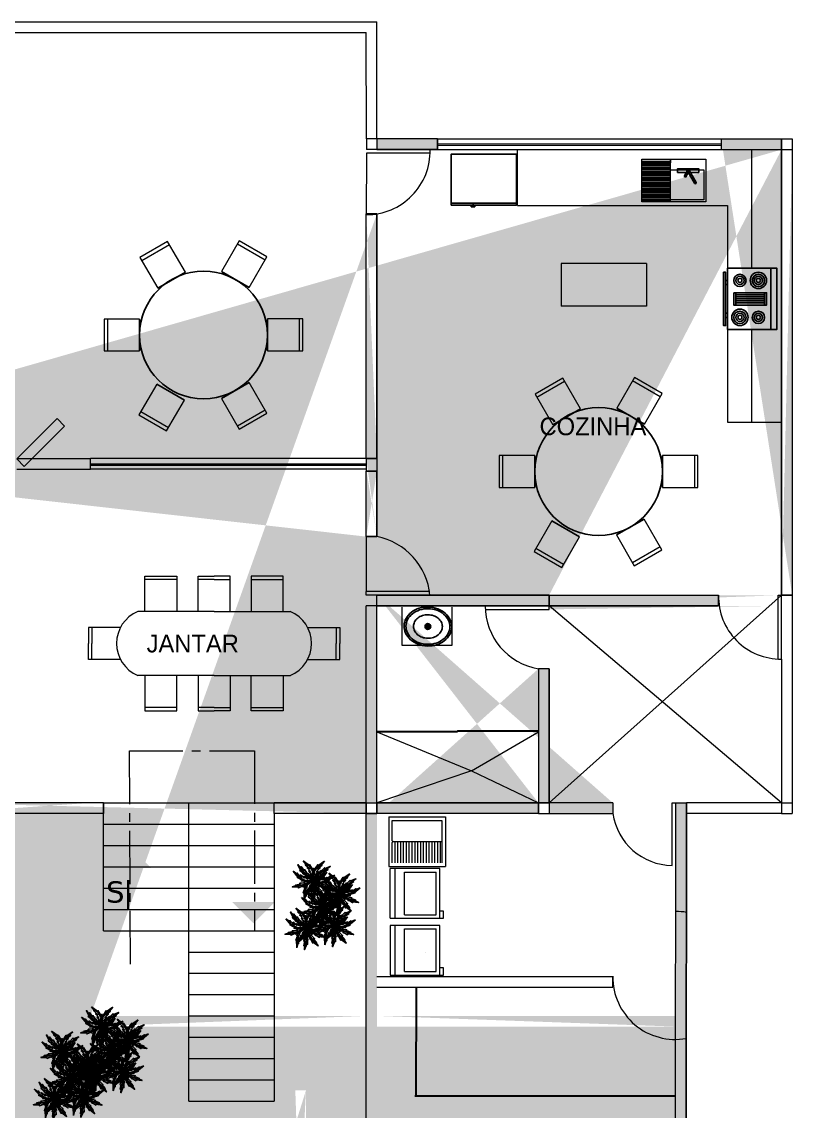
# Model space of a CAD drawing. Header units: millimetres. Extents: x 835 to 2001, y 912 to 1998.
# Drawn here: x 910 to 920.86, y 968.7 to 984.04 of the extents above; entities that cross this region are included whole.
import ezdxf

# ---------------------------------------------------------------- set-up
doc = ezdxf.new("R2010")
doc.units = ezdxf.units.MM
for name, pattern in [('ACAD_ISO04W100', [30, 24, -3, 0, -3]), ('CENTER2', [1.125, 0.75, -0.125, 0.125, -0.125]), ('DASHED2', [9.525, 6.35, -3.175])]:
    doc.linetypes.add(name, pattern=pattern)
doc.layers.get('0').update_dxf_attribs({"lineweight": 50})
for name, color, linetype in [('Arbol-Conservar', 84, 'Continuous'), ('cotas', 7, 'ACAD_ISO04W100'), ('EJES', 4, 'CENTER2'), ('muebles', 203, 'Continuous'), ('muros sin carga', 181, 'Continuous'), ('sin carga', 7, 'Continuous'), ('TEXT', 1, 'Continuous')]:
    doc.layers.add(name, color=color, linetype=linetype)
for name, color, linetype, lineweight in [('escaleras', 230, 'Continuous', 5), ('muros', 7, 'Continuous', 50), ('puertas', 51, 'Continuous', 0), ('ventanas', 110, 'Continuous', 0)]:
    doc.layers.add(name, color=color, linetype=linetype, lineweight=lineweight)

# ---------------------------------------------------------------- blocks, each defined once
blk = doc.blocks.new('Palma yuca-0')
for points in [[(0, 0), (-0.73, 0.72), (-1.26, 1.48), (-1.54, 1.96), (-1.23, 1.57), (-1.22, 1.7), (-0.92, 1.21), (-0.85, 1.32), (-0.62, 0.82), (-0.57, 0.89), (0, 0), (-0.85, 0.63), (-0.75, 0.62), (-1.11, 0.88), (-1.01, 0.87), (-1.41, 1.29), (-1.3, 1.29), (-1.54, 1.96)], [(0, 0), (0.28, 0.89), (0.2, 0.79), (0.21, 1.34), (0.12, 1.24), (-0.12, 1.83), (-0.14, 1.73), (-0.76, 2.38)], [(0, 0), (0.13, 0.9), (-0.08, 1.47), (-0.76, 2.38)], [(-0.76, 2.38), (-0.45, 1.79), (-0.6, 1.9), (-0.19, 1.36), (-0.45, 1.52), (-0.15, 1.05), (-0.32, 1.13), (-0.1, 0.64), (-0.23, 0.73), (0, 0)], [(0, 0), (-0.51, 0.43), (-0.42, 0.4), (-0.64, 0.73), (-0.54, 0.7), (-0.62, 1.15), (-0.57, 1.1), (-0.45, 1.74)], [(0, 0), (-0.42, 0.5), (-0.51, 0.92), (-0.45, 1.74)], [(-0.45, 1.74), (-0.41, 1.26), (-0.36, 1.38), (-0.4, 0.9), (-0.31, 1.09), (-0.31, 0.69), (-0.24, 0.81), (-0.19, 0.43), (-0.14, 0.53), (0, 0)], [(0, 0), (0.41, 0.94), (0.91, 1.72), (1.26, 2.15), (1, 1.72), (1.13, 1.76), (0.79, 1.3), (0.91, 1.28), (0.54, 0.88), (0.62, 0.86), (0, 0), (0.27, 1.02), (0.3, 0.92), (0.41, 1.36), (0.44, 1.26), (0.68, 1.78), (0.72, 1.69), (1.26, 2.15)], [(0, 0), (-0.95, 0.37), (-1.87, 0.56), (-2.42, 0.62), (-1.93, 0.49), (-2.04, 0.43), (-1.48, 0.35), (-1.55, 0.25), (-1, 0.23), (-1.04, 0.16), (0, 0), (-0.92, 0.53), (-0.87, 0.43), (-1.26, 0.66), (-1.2, 0.57), (-1.75, 0.77), (-1.71, 0.67), (-2.42, 0.62)], [(0, 0), (-1.01, -0.16), (-1.9, -0.45), (-2.4, -0.68), (-1.91, -0.54), (-1.99, -0.65), (-1.45, -0.44), (-1.46, -0.56), (-0.99, -0.3), (-0.99, -0.38), (0, 0), (-1.06, 0), (-0.97, -0.06), (-1.42, -0.06), (-1.33, -0.11), (-1.9, -0.21), (-1.81, -0.27), (-2.4, -0.68)], [(0, 0), (-0.88, -0.32), (-0.74, -0.33), (-1.19, -0.65), (-1.05, -0.66), (-1.37, -1.21), (-1.28, -1.17), (-1.42, -2.06)], [(0, 0), (-0.79, -0.45), (-1.11, -0.97), (-1.42, -2.06)], [(-1.42, -2.06), (-1.14, -1.45), (-1.14, -1.64), (-0.96, -0.98), (-0.93, -1.28), (-0.74, -0.76), (-0.7, -0.94), (-0.45, -0.47), (-0.44, -0.63), (0, 0)], [(0, 0), (-0.53, -0.41), (-0.43, -0.38), (-0.67, -0.71), (-0.57, -0.68), (-0.67, -1.13), (-0.61, -1.08), (-0.52, -1.72)], [(0, 0), (-0.44, -0.48), (-0.55, -0.9), (-0.52, -1.72)], [(-0.52, -1.72), (-0.46, -1.24), (-0.41, -1.37), (-0.44, -0.88), (-0.35, -1.08), (-0.34, -0.68), (-0.27, -0.8), (-0.2, -0.42), (-0.16, -0.52), (0, 0)], [(0, 0), (-0.04, -1.02), (-0.23, -1.94), (-0.39, -2.46), (-0.32, -1.96), (-0.42, -2.05), (-0.26, -1.5), (-0.39, -1.52), (-0.18, -1.01), (-0.26, -1.02), (0, 0), (0.12, -1.05), (0.06, -0.97), (0.11, -1.41), (0.04, -1.33), (0.01, -1.91), (-0.06, -1.83), (-0.39, -2.46)], [(0, 0), (0.55, 0.75), (0.52, 0.62), (0.96, 0.95), (0.93, 0.82), (1.55, 0.97), (1.49, 0.89), (2.38, 0.77)], [(0, 0), (0.66, 0.63), (1.24, 0.79), (2.38, 0.77)], [(2.38, 0.77), (1.71, 0.68), (1.9, 0.62), (1.21, 0.64), (1.49, 0.52), (0.94, 0.49), (1.11, 0.4), (0.58, 0.3), (0.73, 0.24), (0, 0)], [(0, 0), (1.02, 0.06), (1.95, -0.05), (2.49, -0.17), (1.98, -0.14), (2.08, -0.23), (1.51, -0.13), (1.55, -0.25), (1.03, -0.09), (1.04, -0.17), (0, 0), (1.04, 0.21), (0.96, 0.14), (1.4, 0.24), (1.32, 0.16), (1.9, 0.19), (1.83, 0.11), (2.49, -0.17)], [(0, 0), (0.69, -0.63), (0.56, -0.59), (0.84, -1.06), (0.71, -1.02), (0.8, -1.65), (0.73, -1.57), (0.51, -2.45)], [(0, 0), (0.56, -0.72), (0.65, -1.32), (0.51, -2.45)], [(0.51, -2.45), (0.5, -1.78), (0.41, -1.95), (0.51, -1.27), (0.36, -1.54), (0.39, -0.99), (0.28, -1.14), (0.23, -0.6), (0.16, -0.75), (0, 0)], [(0, 0), (0.52, -0.77), (0.49, -0.64), (0.92, -0.99), (0.89, -0.86), (1.51, -1.04), (1.44, -0.96), (2.34, -0.88)], [(0, 0), (0.63, -0.66), (1.2, -0.85), (2.34, -0.88)], [(2.34, -0.88), (1.68, -0.76), (1.86, -0.71), (1.18, -0.7), (1.46, -0.59), (0.92, -0.54), (1.09, -0.45), (0.56, -0.32), (0.71, -0.28), (0, 0)]]:
    blk.add_lwpolyline(points)
blk.add_point((0, 0))
blk = doc.blocks.new('arbustos')
at = {"layer": 'Arbol-Conservar', "xscale": 0.1240064259114576, "zscale": 0.1240064259114207, "rotation": 138.0000000000123}
for p, yscale in [((1007.054, 1006.764), 0.1240064259113751), ((1007.173, 1006.393), 0.1240064259114888), ((1006.95, 1006.097), 0.1240064259113751), ((1007.345, 1006.136), 0.1240064259113751)]:
    blk.add_blockref('Palma yuca-0', p, dxfattribs=dict(at, yscale=yscale))
at = {"layer": 'Arbol-Conservar', "lineweight": 15, "xscale": 0.1240064259114576, "yscale": 0.1240064259113751, "zscale": 0.1240064259114207, "rotation": 138.0000000000123}
blk.add_blockref('Palma yuca-0', (1007.414, 1006.588), dxfattribs=at)
blk = doc.blocks.new('ar')
at = {"layer": 'escaleras', "lineweight": 5}
blk.add_blockref('arbustos', (0.103, -0.463), dxfattribs=at)
blk = doc.blocks.new('Refrigerator-2 door - 36 in top')
for p, q in [((0, -26.999999), (36, -26.999999)), ((11, -27.999999), (11, -28.999999)), ((11, -28.999999), (13, -28.999999)), ((12, -26.999999), (12, -28.999999)), ((13, -28.999999), (13, -27.999999))]:
    blk.add_line(p, q)
blk.add_lwpolyline([(0, -27.999999), (0, 0), (36, 0), (36, -27.999999)], close=True)
blk = doc.blocks.new('silla')
at = {"layer": 'muebles', "lineweight": 20}
for p, q in [((247.391, 143.243), (247.391, 142.743)), ((247.841, 143.243), (247.391, 143.243)), ((247.391, 143.193), (247.841, 143.193)), ((247.841, 142.743), (247.841, 143.243))]:
    blk.add_line(p, q, dxfattribs=at)
blk = doc.blocks.new('silla1')
at = {"layer": 'muebles'}
blk.add_line((247.391, 144.216), (247.841, 144.216), dxfattribs=at)
blk.add_blockref('silla', (0, 1.473), dxfattribs=at)
blk = doc.blocks.new('antecomedor')
at = {"layer": 'muebles'}
blk.add_circle((243.984, 142.85), 0.9, dxfattribs=at)
for p, rotation in [((101.2, -105.083), 30), ((-42.117, 142.542), 329.9999999999999), ((387.3, -104.767), 90), ((100.667, 390.466), 270), ((530.069, 143.131), 150), ((386.764, 390.771), 210)]:
    blk.add_blockref('silla1', p, dxfattribs=dict(at, rotation=rotation))
blk = doc.blocks.new('Sink - Oval top')
for p, q in [((-1, 0), (1, 0)), ((0, 1), (0, -1))]:
    blk.add_line(p, q)
at = {"linetype": 'Continuous'}
for points in [[(-12.23, 0.39, 0.117634), (-11.46, -3.36, 0.104469), (-8.88, -6.8, 0.090016), (-5.08, -9.07, 0.08192), (-0.32, -10.02, 0.08192), (4.49, -9.38, 0.090016), (8.42, -7.36, 0.104469), (11.22, -4.09, 0.117634), (12.23, -0.39, 0.117634), (11.46, 3.36, 0.104469), (8.88, 6.8, 0.090016), (5.08, 9.07, 0.08192), (0.32, 10.02, 0.08192), (-4.49, 9.38, 0.090016), (-8.42, 7.36, 0.104469), (-11.22, 4.09, 0.117634)], [(-11.29, 0.16, 0.118622), (-10.52, -3.25, 0.104678), (-8.07, -6.36, 0.089562), (-4.54, -8.37, 0.081185), (-0.13, -9.15, 0.081185), (4.3, -8.49, 0.089562), (7.89, -6.58, 0.104678), (10.42, -3.55, 0.118622), (11.29, -0.16, 0.118622), (10.52, 3.25, 0.104678), (8.07, 6.36, 0.089562), (4.54, 8.37, 0.081185), (0.13, 9.15, 0.081185), (-4.3, 8.49, 0.089562), (-7.89, 6.58, 0.104678), (-10.42, 3.55, 0.118622)], [(-7.42, 0.08, 0.118283), (-6.91, -2.17, 0.104607), (-5.29, -4.21, 0.089718), (-2.97, -5.53, 0.081436), (-0.07, -6.04, 0.081436), (2.84, -5.59, 0.089718), (5.2, -4.33, 0.104607), (6.86, -2.32, 0.118283), (7.42, -0.08, 0.118283), (6.91, 2.17, 0.104607), (5.29, 4.21, 0.089718), (2.97, 5.53, 0.081436), (0.07, 6.04, 0.081436), (-2.84, 5.59, 0.089718), (-5.2, 4.33, 0.104607), (-6.86, 2.32, 0.118283)]]:
    blk.add_lwpolyline(points, format="xyb", close=True, dxfattribs=at)
for radius in [1.5, 1]:
    blk.add_circle((0, 0), radius)
blk = doc.blocks.new('lavadero')
at = {"layer": 'muebles', "lineweight": 20}
for p, q in [((242.898, 148.518), (242.898, 147.818)), ((242.898, 148.518), (243.698, 148.518)), ((243.698, 148.518), (243.698, 147.818)), ((242.948, 148.468), (243.648, 148.468)), ((242.948, 148.178), (242.948, 148.468)), ((243.648, 148.468), (243.648, 147.868)), ((242.948, 147.868), (242.948, 148.158)), ((243.648, 148.168), (242.958, 148.168)), ((242.988, 147.868), (242.988, 148.168)), ((243.028, 147.868), (243.028, 148.168)), ((243.068, 147.868), (243.068, 148.168)), ((243.108, 147.868), (243.108, 148.168)), ((243.148, 147.868), (243.148, 148.168)), ((243.188, 147.868), (243.188, 148.168)), ((243.228, 147.868), (243.228, 148.168)), ((243.268, 147.868), (243.268, 148.168)), ((243.308, 147.868), (243.308, 148.168)), ((243.348, 147.868), (243.348, 148.168)), ((243.388, 147.868), (243.388, 148.168)), ((243.428, 147.868), (243.428, 148.168)), ((243.468, 147.868), (243.468, 148.168)), ((243.508, 147.868), (243.508, 148.168)), ((243.548, 147.868), (243.548, 148.168)), ((243.588, 147.868), (243.588, 148.168)), ((243.628, 147.868), (243.628, 148.168)), ((242.898, 147.818), (243.698, 147.818))]:
    blk.add_line(p, q, dxfattribs=at)
for centre, radius, start, end in [((242.961, 148.182), 0.0135, 195.1226, 269.4687), ((242.959, 148.157), 0.0116, 82.7043, 172.7043)]:
    blk.add_arc(centre, radius, start, end, dxfattribs=at)
blk = doc.blocks.new('lavadora')
at = {"layer": 'muebles', "lineweight": 20}
for p, q in [((243.598, 149.418), (242.898, 149.418)), ((242.968, 148.718), (242.968, 149.418)), ((243.098, 149.368), (243.548, 149.368)), ((243.098, 148.768), (243.098, 149.368)), ((243.548, 148.768), (243.548, 149.368)), ((243.598, 148.718), (243.598, 149.418)), ((243.648, 148.818), (243.595, 148.818)), ((243.648, 148.718), (243.648, 148.818)), ((242.898, 148.718), (242.968, 148.718)), ((242.898, 148.718), (243.598, 148.718)), ((243.098, 148.768), (243.548, 148.768)), ((243.598, 148.718), (243.648, 148.718))]:
    blk.add_line(p, q, dxfattribs=at)
blk = doc.blocks.new('secadora')
at = {"layer": 'muebles', "lineweight": 20}
for p, q in [((243.598, 150.318), (242.898, 150.318)), ((242.968, 149.618), (242.968, 150.318)), ((243.098, 150.268), (243.548, 150.268)), ((243.098, 149.668), (243.098, 150.268)), ((243.598, 150.318), (243.548, 150.318)), ((243.548, 149.668), (243.548, 150.268)), ((243.598, 149.618), (243.598, 150.318)), ((242.898, 149.618), (243.598, 149.618)), ((243.098, 149.668), (243.548, 149.668)), ((243.648, 149.718), (243.595, 149.718)), ((243.598, 149.618), (243.648, 149.618)), ((243.648, 149.618), (243.648, 149.718))]:
    blk.add_line(p, q, dxfattribs=at)
blk = doc.blocks.new('Range-Oven - 30 in top')
for p, q in [((0, -3), (30, -3)), ((12, -6), (18, -6)), ((13, -20), (13, -6)), ((14, -6), (14, -20)), ((15, -20), (15, -6)), ((16, -6), (16, -20)), ((17, -20), (17, -6)), ((18, -20), (12, -20)), ((6, -24), (6, -25)), ((8, -25), (8, -24)), ((22, -25), (22, -24)), ((24, -24), (24, -25))]:
    blk.add_line(p, q)
for points in [[(0, -24), (0, 0), (30, 0), (30, -24)], [(12, -21), (12, -5), (18, -5), (18, -21)], [(2, -26), (2, -25), (28, -25), (28, -26)]]:
    blk.add_lwpolyline(points, close=True)
for centre, radius in [((6, -9), 4), ((6, -9), 3), ((6, -9), 2), ((6, -9), 1), ((24, -9), 3), ((24, -9), 2), ((24, -9), 1), ((6, -18), 3), ((24, -18), 4), ((24, -18), 3), ((6, -18), 2), ((6, -18), 1), ((24, -18), 2), ((24, -18), 1)]:
    blk.add_circle(centre, radius)
blk = doc.blocks.new('Faucet - single handle top')
for p, q in [((0.08, -0.26), (-2.26, -4.34)), ((-2.26, -4.34), (-1.37, -4.79)), ((-1.37, -4.79), (0.55, -0.5)), ((-0.06, -1.9), (3.57, -8.18)), ((4.43, -7.68), (0.72, -1.24))]:
    blk.add_line(p, q)
for points in [[(-0.92, -2), (-6, -2), (-6, 0), (6, 0), (6, -2), (1.16, -2)], [(-0.01, -2), (-0.12, -2)]]:
    blk.add_lwpolyline(points)
for centre, radius, start, end in [((0, -1), 0.75, 269.2246, 216.2304), ((4, -7.93), 0.5, 210, 30)]:
    blk.add_arc(centre, radius, start, end)
blk = doc.blocks.new('comedor 8 persoanas')
at = {"layer": 'muebles', "lineweight": 20}
for p, q in [((250.33, 142.743), (250.33, 143.243)), ((250.33, 143.243), (250.78, 143.243)), ((250.78, 143.193), (250.33, 143.193)), ((250.78, 143.243), (250.78, 142.743)), ((251.08, 143.243), (251.305, 143.243)), ((251.08, 142.793), (251.08, 143.243)), ((251.305, 143.193), (251.08, 143.193)), ((251.305, 143.193), (251.08, 143.193)), ((251.53, 143.243), (251.305, 143.243)), ((251.305, 143.193), (251.53, 143.193)), ((251.305, 143.193), (251.53, 143.193)), ((251.53, 142.793), (251.53, 143.243)), ((252.28, 143.243), (251.83, 143.243)), ((251.83, 143.243), (251.83, 142.743)), ((251.83, 143.193), (252.28, 143.193)), ((252.28, 142.743), (252.28, 143.243)), ((251.305, 142.743), (250.23, 142.743)), ((250.33, 142.743), (250.33, 142.793)), ((250.78, 142.743), (250.33, 142.743)), ((251.08, 142.743), (251.08, 142.793)), ((251.305, 142.743), (252.38, 142.743)), ((251.53, 142.743), (251.53, 142.793)), ((251.83, 142.743), (252.28, 142.743)), ((252.28, 142.743), (252.28, 142.793)), ((249.535, 142.518), (249.535, 142.293)), ((249.985, 142.518), (249.535, 142.518)), ((249.585, 142.518), (249.585, 142.293)), ((249.935, 142.518), (249.885, 142.518)), ((252.625, 142.518), (253.075, 142.518)), ((252.675, 142.518), (252.725, 142.518)), ((253.025, 142.518), (253.025, 142.293)), ((253.075, 142.518), (253.075, 142.293)), ((249.535, 142.068), (249.535, 142.293)), ((249.585, 142.068), (249.585, 142.293)), ((253.025, 142.068), (253.025, 142.293)), ((253.075, 142.068), (253.075, 142.293)), ((249.985, 142.068), (249.535, 142.068)), ((249.935, 142.068), (249.885, 142.068)), ((252.625, 142.068), (253.075, 142.068)), ((252.675, 142.068), (252.725, 142.068)), ((251.305, 141.843), (250.23, 141.843)), ((250.33, 141.843), (250.33, 141.793)), ((250.78, 141.843), (250.33, 141.843)), ((250.33, 141.843), (250.33, 141.343)), ((250.78, 141.343), (250.78, 141.843)), ((251.08, 141.843), (251.08, 141.793)), ((251.08, 141.793), (251.08, 141.343)), ((251.305, 141.843), (252.38, 141.843)), ((251.53, 141.843), (251.53, 141.793)), ((251.53, 141.793), (251.53, 141.343)), ((251.83, 141.343), (251.83, 141.843)), ((251.83, 141.843), (252.28, 141.843)), ((252.28, 141.843), (252.28, 141.343)), ((252.28, 141.843), (252.28, 141.793)), ((250.78, 141.393), (250.33, 141.393)), ((250.33, 141.343), (250.78, 141.343)), ((251.305, 141.393), (251.08, 141.393)), ((251.305, 141.393), (251.08, 141.393)), ((251.08, 141.343), (251.305, 141.343)), ((251.305, 141.393), (251.53, 141.393)), ((251.305, 141.393), (251.53, 141.393)), ((251.53, 141.343), (251.305, 141.343)), ((251.83, 141.393), (252.28, 141.393)), ((252.28, 141.343), (251.83, 141.343))]:
    blk.add_line(p, q, dxfattribs=at)
for centre, start, end in [((250.42, 142.293), 112.9488, 180), ((252.189, 142.293), 0, 67.0512), ((250.42, 142.293), 180, 247.0512), ((252.189, 142.293), 292.9488, 0)]:
    blk.add_arc(centre, 0.489, start, end, dxfattribs=at)

msp = doc.modelspace()

# ---------------------------------------------------------------- hatches: boundary and pattern name
at = {"layer": 'EJES', "linetype": 'ByBlock', "lineweight": 5}
msp.add_hatch(color=250, dxfattribs=at).paths.add_polyline_path([(917.432, 975.963), (919.819, 975.963), (919.819, 975.813), (917.432, 975.813)])
at = {"layer": 'escaleras', "lineweight": 5}
h = msp.add_hatch(color=250, dxfattribs=at)
h.paths.add_polyline_path([(915.86, 982.388), (915.007, 982.388), (915.007, 982.24), (915.86, 982.238)])
h.paths.add_polyline_path([(909.932, 977.888), (910.972, 977.888), (910.972, 977.738), (909.932, 977.738)], flags=17)
edge = h.paths.add_edge_path()
edge.add_line((909.857, 965.962), (909.857, 966.112))
edge.add_line((909.857, 966.112), (913.857, 966.113))
edge.add_line((909.857, 965.963), (913.857, 965.963))
edge.add_line((913.857, 965.963), (913.857, 964.388))
edge.add_line((913.857, 968.361), (913.857, 966.113))
edge.add_line((914.007, 968.988), (914.007, 964.538))
edge.add_line((913.857, 968.988), (913.857, 968.511))
edge.add_line((914.007, 968.988), (913.857, 968.988))
edge.add_line((913.857, 968.511), (909.857, 968.511))
edge.add_line((913.857, 968.361), (912.432, 968.361))
edge.add_line((912.282, 968.361), (909.857, 968.361))
edge.add_line((909.857, 968.511), (909.857, 968.361))
edge.add_line((912.282, 968.361), (912.282, 966.847))
edge.add_line((912.432, 968.361), (912.432, 966.847))
edge.add_line((908.617, 965.963), (908.617, 972.001))
edge.add_line((908.767, 965.963), (908.767, 972.001))
edge.add_line((908.617, 965.963), (908.767, 965.963))
edge.add_line((902.357, 972.888), (902.357, 966.024))
edge.add_line((902.507, 966.024), (902.357, 966.024))
edge.add_line((902.507, 972.888), (902.507, 966.024))
edge.add_line((904.857, 973.038), (902.507, 973.038))
edge.add_line((904.857, 972.888), (902.507, 972.888))
edge.add_line((904.857, 977.738), (904.857, 973.038))
edge.add_line((905.007, 977.738), (905.007, 973.038))
edge.add_line((910.972, 973.038), (905.007, 973.038))
edge.add_line((908.767, 972.888), (905.007, 972.888))
edge.add_line((910.972, 972.888), (908.767, 972.888))
edge.add_line((908.767, 972.888), (908.767, 973.038))
edge.add_line((914.857, 972.888), (914.857, 970.038))
edge.add_line((915.007, 972.888), (915.007, 970.038))
edge.add_line((914.857, 973.038), (914.857, 975.813))
edge.add_line((915.007, 973.038), (915.007, 975.963))
edge.add_line((917.282, 973.038), (915.007, 973.038))
edge.add_line((917.282, 972.888), (915.007, 972.888))
edge.add_line((917.281, 974.926), (917.282, 973.038))
edge.add_line((917.432, 974.926), (917.432, 973.038))
edge.add_line((918.33, 973.038), (917.432, 973.038))
edge.add_line((917.432, 972.888), (918.33, 972.888))
edge.add_line((918.33, 973.038), (918.33, 972.888))
edge.add_line((915.007, 975.963), (920.707, 975.963))
edge.add_line((916.532, 975.813), (917.28, 975.813))
edge.add_line((915.007, 975.813), (920.707, 975.813))
edge.add_line((917.432, 975.763), (917.432, 975.963))
edge.add_line((920.707, 982.238), (920.707, 975.963))
edge.add_line((920.857, 982.238), (920.857, 975.963))
edge.add_line((919.857, 982.388), (920.707, 982.388))
edge.add_line((919.857, 982.388), (919.857, 982.238))
edge.add_line((919.857, 982.238), (920.707, 982.238))
edge.add_line((905.007, 977.738), (905.007, 977.888))
edge.add_line((914.857, 976.788), (914.857, 977.738))
edge.add_line((915.007, 976.788), (915.007, 977.71))
edge.add_line((914.857, 976.788), (915.007, 976.788))
edge.add_line((914.857, 977.888), (914.857, 981.321))
edge.add_line((915.007, 977.888), (915.007, 981.334))
edge.add_line((910.972, 970.038), (914.857, 970.038))
edge.add_line((910.972, 969.888), (919.214, 969.888))
edge.add_line((915.007, 970.038), (919.214, 970.038))
edge.add_line((919.207, 964.538), (919.214, 969.888))
edge.add_line((919.357, 964.388), (919.368, 972.888))
edge.add_line((919.214, 970.038), (919.217, 972.888))
edge.add_line((919.207, 964.538), (918.857, 964.538))
edge.add_line((919.357, 964.388), (918.857, 964.388))
edge.add_line((918.857, 964.388), (918.857, 964.538))
edge.add_line((914.007, 964.538), (914.357, 964.538))
edge.add_line((914.357, 964.388), (914.357, 964.538))
edge.add_line((913.857, 964.388), (914.357, 964.388))
h = msp.add_hatch(color=250, dxfattribs=at)
h.paths.add_polyline_path([(915.86, 982.388), (915.007, 982.388), (915.007, 982.24), (915.86, 982.238)])
h.paths.add_polyline_path([(909.932, 977.888), (910.972, 977.888), (910.972, 977.738), (909.932, 977.738)], flags=17)
edge = h.paths.add_edge_path()
edge.add_line((909.857, 965.962), (909.857, 966.112))
edge.add_line((909.857, 966.112), (913.857, 966.113))
edge.add_line((909.857, 965.963), (913.857, 965.963))
edge.add_line((913.857, 965.963), (913.857, 964.388))
edge.add_line((913.857, 968.361), (913.857, 966.113))
edge.add_line((914.007, 968.988), (914.007, 964.538))
edge.add_line((913.857, 968.988), (913.857, 968.511))
edge.add_line((914.007, 968.988), (913.857, 968.988))
edge.add_line((913.857, 968.511), (909.857, 968.511))
edge.add_line((913.857, 968.361), (912.432, 968.361))
edge.add_line((912.282, 968.361), (909.857, 968.361))
edge.add_line((909.857, 968.511), (909.857, 968.361))
edge.add_line((912.282, 968.361), (912.282, 966.847))
edge.add_line((912.432, 968.361), (912.432, 966.847))
edge.add_line((908.617, 965.963), (908.617, 972.001))
edge.add_line((908.767, 965.963), (908.767, 972.001))
edge.add_line((908.617, 965.963), (908.767, 965.963))
edge.add_line((902.357, 972.888), (902.357, 966.024))
edge.add_line((902.507, 966.024), (902.357, 966.024))
edge.add_line((902.507, 972.888), (902.507, 966.024))
edge.add_line((904.857, 973.038), (902.507, 973.038))
edge.add_line((904.857, 972.888), (902.507, 972.888))
edge.add_line((904.857, 977.738), (904.857, 973.038))
edge.add_line((905.007, 977.738), (905.007, 973.038))
edge.add_line((910.972, 973.038), (905.007, 973.038))
edge.add_line((908.767, 972.888), (905.007, 972.888))
edge.add_line((910.972, 972.888), (908.767, 972.888))
edge.add_line((908.767, 972.888), (908.767, 973.038))
edge.add_line((914.857, 972.888), (914.857, 970.038))
edge.add_line((915.007, 972.888), (915.007, 970.038))
edge.add_line((914.857, 973.038), (914.857, 975.813))
edge.add_line((915.007, 973.038), (915.007, 975.963))
edge.add_line((917.282, 973.038), (915.007, 973.038))
edge.add_line((917.282, 972.888), (915.007, 972.888))
edge.add_line((917.281, 974.926), (917.282, 973.038))
edge.add_line((917.432, 974.926), (917.432, 973.038))
edge.add_line((918.33, 973.038), (917.432, 973.038))
edge.add_line((917.432, 972.888), (918.33, 972.888))
edge.add_line((918.33, 973.038), (918.33, 972.888))
edge.add_line((915.007, 975.963), (920.707, 975.963))
edge.add_line((916.532, 975.813), (917.28, 975.813))
edge.add_line((915.007, 975.813), (920.707, 975.813))
edge.add_line((917.432, 975.763), (917.432, 975.963))
edge.add_line((920.707, 982.238), (920.707, 975.963))
edge.add_line((920.857, 982.238), (920.857, 975.963))
edge.add_line((919.857, 982.388), (920.707, 982.388))
edge.add_line((919.857, 982.388), (919.857, 982.238))
edge.add_line((919.857, 982.238), (920.707, 982.238))
edge.add_line((905.007, 977.738), (905.007, 977.888))
edge.add_line((914.857, 976.788), (914.857, 977.738))
edge.add_line((915.007, 976.788), (915.007, 977.71))
edge.add_line((914.857, 976.788), (915.007, 976.788))
edge.add_line((914.857, 977.888), (914.857, 981.321))
edge.add_line((915.007, 977.888), (915.007, 981.334))
edge.add_line((910.972, 970.038), (914.857, 970.038))
edge.add_line((910.972, 969.888), (919.214, 969.888))
edge.add_line((915.007, 970.038), (919.214, 970.038))
edge.add_line((919.207, 964.538), (919.214, 969.888))
edge.add_line((919.357, 964.388), (919.368, 972.888))
edge.add_line((919.214, 970.038), (919.217, 972.888))
edge.add_line((919.207, 964.538), (918.857, 964.538))
edge.add_line((919.357, 964.388), (918.857, 964.388))
edge.add_line((918.857, 964.388), (918.857, 964.538))
edge.add_line((914.007, 964.538), (914.357, 964.538))
edge.add_line((914.357, 964.388), (914.357, 964.538))
edge.add_line((913.857, 964.388), (914.357, 964.388))
for points in [[(918.33, 973.038), (917.432, 973.038), (917.432, 972.888), (918.33, 972.888)], [(918.33, 973.038), (917.432, 973.038), (917.432, 972.888), (918.33, 972.888)], [(919.217, 973.038), (919.368, 973.038), (919.362, 968.514), (919.212, 968.514)], [(919.217, 973.038), (919.368, 973.038), (919.362, 968.514), (919.212, 968.514)], [(914.857, 972.888), (915.007, 972.888), (915.007, 968.513), (914.857, 968.513)], [(914.857, 972.888), (915.007, 972.888), (915.007, 968.513), (914.857, 968.513)]]:
    msp.add_hatch(color=250, dxfattribs=at).paths.add_polyline_path(points)
at = {"layer": 'muros', "lineweight": 5}
for points in [[(919.857, 982.388), (920.707, 982.388), (920.707, 982.238), (919.857, 982.238)], [(919.857, 982.388), (920.707, 982.388), (920.707, 982.238), (919.857, 982.238)], [(909.932, 977.888), (910.972, 977.888), (910.972, 977.738), (909.932, 977.738)], [(909.932, 977.888), (910.972, 977.888), (910.972, 977.738), (909.932, 977.738)], [(915.007, 975.963), (917.432, 975.963), (917.432, 975.813), (915.007, 975.813)], [(915.007, 975.963), (917.432, 975.963), (917.432, 975.813), (915.007, 975.813)], [(915.007, 975.813), (914.857, 975.813), (914.857, 973.038), (915.007, 973.038)], [(915.007, 975.813), (914.857, 975.813), (914.857, 973.038), (915.007, 973.038)], [(917.432, 974.926), (917.282, 974.926), (917.282, 973.038), (917.432, 973.038)], [(917.432, 974.926), (917.282, 974.926), (917.282, 973.038), (917.432, 973.038)], [(915.007, 973.038), (917.282, 973.038), (917.282, 972.888), (915.007, 972.888)], [(915.007, 973.038), (917.282, 973.038), (917.282, 972.888), (915.007, 972.888)]]:
    msp.add_hatch(color=250, dxfattribs=at).paths.add_polyline_path(points)
at = {"layer": 'muros sin carga', "lineweight": 70}
for points in [[(911.828, 972.121), (911.228, 972.121), (911.528, 972.421)], [(912.967, 971.641), (913.567, 971.641), (913.267, 971.341)]]:
    msp.add_hatch(color=6, dxfattribs=at).paths.add_polyline_path(points)

# ---------------------------------------------------------------- linework, layer by layer
at = {"layer": 'cotas', "lineweight": 5}
msp.add_line((920.707, 973.038), (917.432, 975.813), dxfattribs=at)
msp.add_line((920.707, 973.038), (917.432, 975.813), dxfattribs=at)
at = {"layer": 'EJES', "lineweight": 5}
for p, q in [((911.523, 973.773), (913.28, 973.773)), ((911.533, 970.769), (911.523, 973.773)), ((911.523, 973.773), (913.28, 973.773)), ((911.533, 970.769), (911.523, 973.773)), ((913.28, 973.773), (913.28, 971.238)), ((913.28, 973.773), (913.28, 971.238))]:
    msp.add_line(p, q, dxfattribs=at)
at = {"layer": 'EJES', "linetype": 'ByBlock', "lineweight": 5}
for p, q in [((918.33, 970.443), (918.33, 970.596)), ((918.33, 970.443), (918.33, 970.596)), ((915.553, 970.443), (915.549, 968.907)), ((915.553, 970.443), (915.549, 968.907)), ((915.563, 970.443), (915.559, 968.907)), ((915.563, 970.443), (915.559, 968.907)), ((915.539, 968.917), (919.213, 968.917)), ((915.539, 968.917), (919.213, 968.917)), ((915.539, 968.907), (919.213, 968.907)), ((915.539, 968.907), (919.213, 968.907))]:
    msp.add_line(p, q, dxfattribs=at)
msp.add_lwpolyline([(917.432, 975.963), (919.819, 975.963), (919.819, 975.813), (917.432, 975.813), (917.432, 975.963)], dxfattribs=at)
for centre, radius, start, end in [((919.215, 970.609), 0.9, 80.2944, 89.9416), ((919.208, 970.586), 0.879, 179.3683, 280.1951), ((919.208, 970.586), 0.879, 179.3683, 280.1951)]:
    msp.add_arc(centre, radius, start, end, dxfattribs=at)
at = {"layer": 'escaleras', "lineweight": 5}
for p, q in [((915.007, 982.388), (914.86, 982.388)), ((914.86, 982.388), (914.86, 982.24)), ((915.007, 982.388), (914.86, 982.388)), ((914.86, 982.388), (914.86, 982.24)), ((915.007, 982.388), (915.007, 982.24)), ((915.007, 982.388), (915.007, 982.24)), ((920.707, 982.238), (920.707, 982.391)), ((920.707, 982.238), (920.707, 982.391)), ((920.707, 982.388), (920.857, 982.388)), ((920.707, 982.388), (920.857, 982.388)), ((920.857, 982.388), (920.857, 982.238)), ((920.857, 982.388), (920.857, 982.238)), ((915.007, 982.24), (914.86, 982.24)), ((915.007, 982.24), (914.86, 982.24)), ((920.707, 982.238), (920.857, 982.238)), ((920.707, 982.238), (920.857, 982.238)), ((914.857, 977.888), (915.007, 977.888)), ((914.857, 977.888), (914.857, 977.71)), ((914.857, 977.888), (915.007, 977.888)), ((914.857, 977.888), (914.857, 977.71)), ((915.007, 977.888), (915.007, 977.71)), ((915.007, 977.888), (915.007, 977.71)), ((914.857, 977.71), (915.007, 977.71)), ((914.857, 977.71), (915.007, 977.71)), ((914.857, 976.788), (914.857, 976.013)), ((914.857, 976.788), (914.857, 976.013)), ((917.432, 975.763), (917.432, 975.963)), ((917.432, 975.763), (917.432, 975.963)), ((911.157, 973.038), (911.157, 972.888)), ((911.157, 973.038), (913.557, 973.038)), ((911.157, 973.038), (911.157, 972.888)), ((911.157, 973.038), (913.557, 973.038)), ((913.557, 972.888), (913.557, 973.038)), ((913.557, 972.888), (913.557, 973.038)), ((914.857, 972.888), (914.857, 973.038)), ((914.857, 973.038), (915.007, 973.038)), ((914.857, 972.888), (914.857, 973.038)), ((914.857, 973.038), (915.007, 973.038)), ((915.007, 973.038), (915.007, 972.888)), ((915.007, 973.038), (915.007, 972.888)), ((917.281, 973.038), (917.282, 972.888)), ((917.281, 973.038), (917.432, 973.038)), ((917.281, 973.038), (917.282, 972.888)), ((917.281, 973.038), (917.432, 973.038)), ((917.432, 973.038), (917.432, 972.888)), ((917.432, 973.038), (917.432, 972.888)), ((920.707, 973.038), (920.707, 972.888)), ((920.707, 973.038), (920.857, 973.038)), ((920.707, 973.038), (920.707, 972.888)), ((920.707, 973.038), (920.857, 973.038)), ((920.857, 973.038), (920.857, 972.888)), ((920.857, 973.038), (920.857, 972.888)), ((915.007, 972.888), (914.857, 972.888)), ((915.007, 972.888), (914.857, 972.888)), ((917.282, 972.888), (917.432, 972.888)), ((917.282, 972.888), (917.432, 972.888)), ((920.707, 972.888), (920.857, 972.888)), ((920.707, 972.888), (920.857, 972.888)), ((911.157, 972.738), (913.557, 972.738)), ((911.157, 972.738), (913.557, 972.738)), ((911.157, 972.438), (913.557, 972.438)), ((911.157, 972.438), (913.557, 972.438)), ((911.157, 972.138), (913.557, 972.138)), ((911.157, 972.138), (913.557, 972.138)), ((911.157, 971.838), (913.557, 971.838)), ((911.157, 971.838), (913.557, 971.838)), ((911.157, 971.538), (913.557, 971.538)), ((911.157, 971.538), (913.557, 971.538)), ((911.157, 971.238), (913.557, 971.238)), ((911.157, 971.238), (913.557, 971.238)), ((912.357, 970.938), (913.557, 970.938)), ((912.357, 970.938), (913.557, 970.938)), ((915.69, 970.938), (915.69, 970.938)), ((915.69, 970.938), (915.69, 970.938)), ((915.69, 970.938), (915.69, 970.938)), ((915.69, 970.938), (915.69, 970.938)), ((912.357, 970.638), (913.557, 970.638)), ((912.357, 970.638), (913.557, 970.638)), ((912.357, 970.338), (913.557, 970.338)), ((912.357, 970.338), (913.557, 970.338)), ((912.357, 970.038), (913.557, 970.038)), ((912.357, 970.038), (913.557, 970.038)), ((912.357, 969.738), (913.557, 969.738)), ((912.357, 969.738), (913.557, 969.738)), ((912.357, 969.438), (913.557, 969.438)), ((912.357, 969.438), (913.557, 969.438)), ((912.357, 969.138), (913.557, 969.138)), ((912.357, 969.138), (913.557, 969.138)), ((912.357, 968.838), (913.557, 968.838)), ((912.357, 968.838), (913.557, 968.838))]:
    msp.add_line(p, q, dxfattribs=at)
at = {"layer": 'escaleras', "lineweight": 15}
msp.add_line((911.157, 971.238), (911.157, 973.038), dxfattribs=at)
msp.add_line((911.157, 971.238), (911.157, 973.038), dxfattribs=at)
at = {"layer": 'escaleras', "lineweight": 5}
for points in [[(919.217, 973.038), (919.368, 973.038), (919.362, 968.514), (919.212, 968.514), (919.217, 973.038)], [(919.217, 973.038), (919.368, 973.038), (919.362, 968.514), (919.212, 968.514), (919.217, 973.038)], [(914.857, 972.888), (915.007, 972.888)], [(915.007, 968.513), (914.857, 968.513), (914.857, 972.888)], [(914.857, 972.888), (915.007, 972.888)], [(915.007, 968.513), (914.857, 968.513), (914.857, 972.888)]]:
    msp.add_lwpolyline(points, dxfattribs=at)
at = {"layer": 'muebles', "lineweight": 15}
for p, q in [((916.988, 981.452), (916.988, 982.238)), ((916.988, 981.452), (916.988, 982.238)), ((920.29, 980.569), (920.29, 982.238)), ((920.29, 980.569), (920.29, 982.238)), ((918.74, 982.102), (919.24, 982.102)), ((918.74, 981.502), (918.74, 982.102)), ((918.74, 982.102), (919.24, 982.102)), ((918.74, 981.502), (918.74, 982.102)), ((919.14, 982.072), (918.74, 982.072)), ((919.14, 982.072), (918.74, 982.072)), ((919.14, 982.052), (918.74, 982.052)), ((919.14, 982.052), (918.74, 982.052)), ((919.14, 982.102), (919.14, 982.077)), ((919.14, 982.102), (919.14, 982.052)), ((919.14, 981.502), (919.14, 982.102)), ((919.14, 982.102), (919.14, 982.077)), ((919.14, 982.102), (919.14, 982.052)), ((919.14, 981.502), (919.14, 982.102)), ((919.24, 982.102), (919.64, 982.102)), ((919.24, 982.102), (919.64, 982.102)), ((919.64, 982.102), (919.64, 981.502)), ((919.64, 982.102), (919.64, 981.502)), ((919.14, 982.032), (918.74, 982.032)), ((919.14, 982.032), (918.74, 982.032)), ((919.14, 982.012), (918.74, 982.012)), ((919.14, 982.012), (918.74, 982.012)), ((919.14, 981.992), (918.74, 981.992)), ((919.14, 981.992), (918.74, 981.992)), ((919.14, 981.972), (918.74, 981.972)), ((919.14, 981.972), (918.74, 981.972)), ((919.14, 981.952), (918.74, 981.952)), ((919.14, 981.952), (918.74, 981.952)), ((919.14, 981.932), (918.74, 981.932)), ((919.14, 981.932), (918.74, 981.932)), ((919.14, 981.912), (918.74, 981.912)), ((919.14, 981.912), (918.74, 981.912)), ((919.14, 981.892), (918.74, 981.892)), ((919.14, 981.892), (918.74, 981.892)), ((919.14, 981.952), (919.61, 981.952)), ((919.14, 981.952), (919.61, 981.952)), ((919.61, 981.952), (919.61, 981.532)), ((919.61, 981.952), (919.61, 981.532)), ((919.14, 981.872), (918.74, 981.872)), ((919.14, 981.872), (918.74, 981.872)), ((919.14, 981.852), (918.74, 981.852)), ((919.14, 981.852), (918.74, 981.852)), ((919.14, 981.832), (918.74, 981.832)), ((919.14, 981.832), (918.74, 981.832)), ((919.14, 981.812), (918.74, 981.812)), ((919.14, 981.812), (918.74, 981.812)), ((919.14, 981.792), (918.74, 981.792)), ((919.14, 981.792), (918.74, 981.792)), ((919.14, 981.772), (918.74, 981.772)), ((919.14, 981.772), (918.74, 981.772)), ((919.14, 981.752), (918.74, 981.752)), ((919.14, 981.752), (918.74, 981.752)), ((920.29, 981.852), (920.29, 981.852)), ((920.29, 981.852), (920.29, 981.852)), ((919.14, 981.732), (918.74, 981.732)), ((919.14, 981.732), (918.74, 981.732)), ((919.14, 981.712), (918.74, 981.712)), ((919.14, 981.712), (918.74, 981.712)), ((919.14, 981.692), (918.74, 981.692)), ((919.14, 981.692), (918.74, 981.692)), ((919.14, 981.672), (918.74, 981.672)), ((919.14, 981.672), (918.74, 981.672)), ((919.14, 981.652), (918.74, 981.652)), ((919.14, 981.652), (918.74, 981.652)), ((919.14, 981.632), (918.74, 981.632)), ((919.14, 981.632), (918.74, 981.632)), ((919.14, 981.612), (918.74, 981.612)), ((919.14, 981.612), (918.74, 981.612)), ((919.14, 981.592), (918.74, 981.592)), ((919.14, 981.592), (918.74, 981.592)), ((916.988, 981.452), (919.947, 981.452)), ((916.988, 981.452), (919.947, 981.452)), ((919.14, 981.572), (918.74, 981.572)), ((919.14, 981.572), (918.74, 981.572)), ((919.14, 981.552), (918.74, 981.552)), ((919.14, 981.552), (918.74, 981.552)), ((919.14, 981.532), (918.74, 981.532)), ((919.14, 981.532), (918.74, 981.532)), ((919.14, 981.512), (918.74, 981.512)), ((919.14, 981.512), (918.74, 981.512)), ((919.64, 981.502), (918.74, 981.502)), ((919.64, 981.502), (918.74, 981.502)), ((919.61, 981.532), (919.14, 981.532)), ((919.61, 981.532), (919.14, 981.532)), ((919.64, 981.502), (919.14, 981.502)), ((919.64, 981.502), (919.14, 981.502)), ((919.947, 981.452), (919.947, 978.402)), ((919.947, 981.452), (919.947, 980.452)), ((919.947, 981.452), (919.947, 978.402)), ((919.947, 981.452), (919.947, 980.452)), ((917.604, 980.633), (917.604, 980.033)), ((918.804, 980.633), (917.604, 980.633)), ((917.604, 980.633), (917.604, 980.033)), ((918.804, 980.633), (917.604, 980.633)), ((918.804, 980.633), (918.804, 980.033)), ((918.804, 980.633), (918.804, 980.033)), ((918.804, 980.033), (917.604, 980.033)), ((918.804, 980.033), (917.604, 980.033)), ((920.29, 978.402), (920.29, 979.702)), ((920.29, 978.402), (920.29, 979.702)), ((915.361, 975.254), (915.361, 975.796)), ((915.361, 975.254), (915.361, 975.796)), ((916.061, 975.796), (916.061, 975.254)), ((916.061, 975.796), (916.061, 975.254)), ((916.061, 975.254), (915.361, 975.254)), ((916.061, 975.254), (915.361, 975.254)), ((915.007, 974.048), (917.281, 974.048)), ((915.007, 974.048), (917.281, 974.048)), ((915.007, 974.038), (916.339, 973.491)), ((915.007, 974.038), (916.144, 974.038)), ((915.007, 974.038), (916.339, 973.491)), ((915.007, 974.038), (916.144, 974.038)), ((916.144, 974.058), (917.281, 974.058)), ((916.144, 974.058), (916.144, 974.038)), ((916.144, 974.058), (917.281, 974.058)), ((916.144, 974.058), (916.144, 974.038)), ((916.339, 973.491), (917.281, 974.038)), ((916.339, 973.491), (917.281, 974.038)), ((916.339, 973.491), (915.007, 973.038)), ((916.339, 973.491), (915.007, 973.038)), ((916.339, 973.491), (917.282, 973.038)), ((916.339, 973.491), (917.282, 973.038)), ((915.193, 971.413), (915.193, 972.113)), ((915.193, 971.413), (915.193, 972.113)), ((915.193, 971.313), (915.193, 970.613)), ((915.193, 971.313), (915.193, 970.613)), ((915.007, 970.593), (918.33, 970.593)), ((915.007, 970.593), (918.33, 970.593)), ((915.007, 970.443), (918.33, 970.443)), ((915.007, 970.443), (918.33, 970.443))]:
    msp.add_line(p, q, dxfattribs=at)
at = {"layer": 'muros', "lineweight": 5}
for p, q in [((915.007, 982.388), (915.007, 982.24)), ((915.007, 982.388), (915.007, 982.24)), ((915.86, 982.388), (915.86, 982.238)), ((915.86, 982.388), (915.86, 982.238)), ((919.857, 982.388), (919.857, 982.238)), ((919.857, 982.388), (919.857, 982.238)), ((920.707, 982.388), (920.707, 982.238)), ((920.707, 982.388), (920.707, 982.238)), ((920.707, 982.388), (920.707, 982.238)), ((920.707, 982.388), (920.707, 982.238)), ((920.707, 982.238), (920.857, 982.238)), ((920.707, 982.238), (920.857, 982.238)), ((920.707, 982.238), (920.857, 982.238)), ((920.707, 982.238), (920.857, 982.238)), ((915.007, 981.334), (914.857, 981.334)), ((915.007, 981.334), (914.857, 981.334)), ((909.932, 977.888), (910.972, 977.888)), ((909.932, 977.888), (910.972, 977.888)), ((914.857, 977.888), (915.007, 977.888)), ((914.857, 977.888), (915.007, 977.888)), ((914.857, 977.888), (915.007, 977.888)), ((914.857, 977.888), (915.007, 977.888)), ((909.932, 977.738), (910.972, 977.738)), ((909.932, 977.738), (910.972, 977.738)), ((914.857, 977.71), (915.007, 977.71)), ((915.007, 977.71), (914.857, 977.71)), ((914.857, 977.71), (915.007, 977.71)), ((915.007, 977.71), (914.857, 977.71)), ((917.432, 975.963), (915.007, 975.963)), ((917.432, 975.963), (915.007, 975.963)), ((920.707, 975.963), (920.857, 975.963)), ((920.707, 975.963), (920.857, 975.963)), ((915.007, 975.813), (914.857, 975.813)), ((915.007, 975.813), (914.857, 975.813)), ((911.157, 972.888), (911.157, 973.038)), ((911.157, 972.888), (911.157, 973.038)), ((913.557, 972.888), (913.557, 973.038)), ((913.557, 972.888), (913.557, 973.038)), ((914.857, 972.888), (914.857, 973.038)), ((914.857, 973.038), (915.007, 973.038)), ((914.857, 973.038), (915.007, 973.038)), ((914.857, 972.888), (914.857, 973.038)), ((914.857, 972.888), (914.857, 973.038)), ((914.857, 973.038), (915.007, 973.038)), ((914.857, 973.038), (915.007, 973.038)), ((914.857, 972.888), (914.857, 973.038)), ((915.007, 973.038), (915.007, 972.888)), ((915.007, 972.888), (915.007, 973.038)), ((915.007, 973.038), (915.007, 972.888)), ((915.007, 972.888), (915.007, 973.038)), ((917.281, 973.038), (917.282, 972.888)), ((917.432, 973.038), (917.281, 973.038)), ((917.281, 973.038), (917.282, 972.888)), ((917.432, 973.038), (917.281, 973.038)), ((917.282, 972.888), (917.282, 973.038)), ((917.282, 972.888), (917.282, 973.038)), ((915.007, 972.888), (914.857, 972.888)), ((914.857, 972.888), (915.007, 972.888)), ((915.007, 972.888), (914.857, 972.888)), ((914.857, 972.888), (915.007, 972.888))]:
    msp.add_line(p, q, dxfattribs=at)
at = {"layer": 'muros', "lineweight": 15}
for p, q in [((915.86, 982.388), (915.007, 982.388)), ((915.86, 982.388), (915.007, 982.388)), ((919.857, 982.388), (920.707, 982.388)), ((919.857, 982.388), (920.707, 982.388)), ((915.86, 982.238), (915.007, 982.24)), ((915.86, 982.238), (915.007, 982.24)), ((919.857, 982.238), (920.707, 982.238)), ((919.857, 982.238), (920.707, 982.238)), ((920.707, 982.238), (920.707, 975.963)), ((920.707, 982.238), (920.707, 975.963)), ((920.857, 982.238), (920.857, 975.963)), ((920.857, 982.238), (920.857, 975.963)), ((914.857, 977.888), (914.857, 981.334)), ((914.857, 977.888), (914.857, 981.334)), ((915.007, 977.888), (915.007, 981.334)), ((915.007, 977.888), (915.007, 981.334)), ((910.972, 977.738), (910.972, 977.888)), ((910.972, 977.738), (910.972, 977.888)), ((914.857, 976.788), (914.857, 977.71)), ((914.857, 976.788), (914.857, 977.71)), ((915.007, 976.788), (915.007, 977.71)), ((915.007, 976.788), (915.007, 977.71)), ((914.857, 976.788), (915.007, 976.788)), ((914.857, 976.788), (915.007, 976.788)), ((917.432, 975.963), (919.819, 975.963)), ((917.432, 975.963), (919.819, 975.963)), ((914.857, 973.038), (914.857, 975.813)), ((914.857, 973.038), (914.857, 975.813)), ((915.007, 975.813), (919.819, 975.813)), ((915.007, 973.038), (915.007, 975.813)), ((915.007, 973.038), (915.007, 975.813)), ((911.157, 973.038), (905.007, 973.038)), ((911.157, 973.038), (905.007, 973.038)), ((914.857, 973.038), (913.557, 973.038)), ((914.857, 973.038), (913.557, 973.038)), ((917.282, 973.038), (915.007, 973.038)), ((917.282, 973.038), (915.007, 973.038)), ((919.362, 968.514), (919.368, 973.038)), ((919.362, 968.514), (919.368, 973.038)), ((911.157, 972.888), (905.007, 972.888)), ((911.157, 972.888), (905.007, 972.888)), ((914.857, 972.888), (913.557, 972.888)), ((914.857, 972.888), (913.557, 972.888)), ((917.282, 972.888), (915.007, 972.888)), ((917.282, 972.888), (915.007, 972.888))]:
    msp.add_line(p, q, dxfattribs=at)
at = {"layer": 'muros', "lineweight": 5}
for points in [[(915.007, 982.24), (915.86, 982.238), (915.86, 982.388), (915.007, 982.388), (915.007, 982.24)], [(915.007, 982.24), (915.86, 982.238), (915.86, 982.388), (915.007, 982.388), (915.007, 982.24)], [(920.707, 982.238), (920.857, 982.238), (920.857, 975.963), (920.707, 975.963), (920.707, 982.238)], [(920.707, 982.238), (920.857, 982.238), (920.857, 975.963), (920.707, 975.963), (920.707, 982.238)], [(914.857, 981.334), (915.007, 981.334), (915.007, 977.888), (914.857, 977.888), (914.857, 981.334)], [(914.857, 981.334), (915.007, 981.334), (915.007, 977.888), (914.857, 977.888), (914.857, 981.334)], [(914.857, 977.71), (915.007, 977.71), (915.007, 976.788), (914.857, 976.788), (914.857, 977.71)], [(914.857, 977.71), (915.007, 977.71), (915.007, 976.788), (914.857, 976.788), (914.857, 977.71)], [(915.007, 975.963), (917.432, 975.963), (917.432, 975.813), (915.007, 975.813), (915.007, 975.963), (917.432, 975.963), (917.432, 975.813)], [(915.007, 975.963), (917.432, 975.963), (917.432, 975.813), (915.007, 975.813), (915.007, 975.963), (917.432, 975.963), (917.432, 975.813)], [(917.432, 974.926), (917.282, 974.926), (917.282, 973.038), (917.432, 973.038), (917.432, 974.926)], [(917.432, 974.926), (917.282, 974.926), (917.282, 973.038), (917.432, 973.038), (917.432, 974.926)], [(913.557, 973.038), (914.857, 973.038), (914.857, 972.888), (913.557, 972.888), (913.557, 973.038)], [(913.557, 973.038), (914.857, 973.038), (914.857, 972.888), (913.557, 972.888), (913.557, 973.038)], [(915.007, 973.038), (917.282, 973.038), (917.282, 972.888), (915.007, 972.888), (915.007, 973.038)], [(915.007, 973.038), (917.282, 973.038), (917.282, 972.888), (915.007, 972.888), (915.007, 973.038)]]:
    msp.add_lwpolyline(points, dxfattribs=at)
at = {"layer": 'muros sin carga', "lineweight": 15}
for p, q in [((899.707, 984.038), (915.007, 984.038)), ((899.707, 984.038), (915.007, 984.038)), ((915.007, 982.388), (915.007, 984.038)), ((915.007, 982.388), (915.007, 984.038)), ((899.857, 983.888), (914.857, 983.888)), ((899.857, 983.888), (914.857, 983.888)), ((914.86, 982.388), (914.857, 983.888)), ((914.86, 982.388), (914.857, 983.888)), ((919.947, 978.402), (920.707, 978.402)), ((919.947, 978.402), (920.707, 978.402))]:
    msp.add_line(p, q, dxfattribs=at)
at = {"layer": 'puertas', "lineweight": 5}
for p, q in [((914.86, 982.188), (914.857, 981.321)), ((914.86, 982.188), (914.857, 981.321)), ((912.357, 968.838), (912.357, 973.038)), ((912.357, 968.838), (912.357, 973.038)), ((913.557, 972.888), (913.557, 968.838)), ((913.557, 972.888), (913.557, 968.838))]:
    msp.add_line(p, q, dxfattribs=at)
at = {"layer": 'puertas', "lineweight": 15}
for p, q in [((915.757, 982.188), (914.86, 982.188)), ((915.757, 982.188), (914.86, 982.188)), ((914.857, 975.963), (914.857, 976.013)), ((915.754, 976.013), (914.857, 976.013)), ((914.857, 975.963), (914.857, 976.013)), ((915.754, 976.013), (914.857, 976.013)), ((915.754, 975.963), (914.857, 975.963)), ((915.754, 975.963), (914.857, 975.963)), ((920.657, 975.963), (920.707, 975.963)), ((920.657, 975.063), (920.657, 975.963)), ((920.657, 975.963), (920.707, 975.963)), ((920.657, 975.063), (920.657, 975.963)), ((920.757, 975.963), (920.707, 975.963)), ((920.707, 975.063), (920.707, 975.963)), ((920.757, 975.963), (920.707, 975.963)), ((920.707, 975.063), (920.707, 975.963)), ((916.532, 975.813), (917.28, 975.813)), ((916.532, 975.813), (916.532, 975.813)), ((916.532, 975.813), (917.28, 975.813)), ((916.532, 975.813), (916.532, 975.813)), ((916.533, 975.763), (917.432, 975.763)), ((916.533, 975.763), (917.432, 975.763)), ((920.707, 975.063), (920.707, 975.063)), ((920.707, 975.063), (920.707, 975.063)), ((919.166, 972.157), (919.167, 973.038)), ((919.166, 972.157), (919.167, 973.038)), ((919.167, 973.038), (919.217, 973.038)), ((919.167, 973.038), (919.217, 973.038))]:
    msp.add_line(p, q, dxfattribs=at)
at = {"layer": 'puertas', "lineweight": 70}
msp.add_line((914.857, 981.321), (914.857, 981.321), dxfattribs=at)
msp.add_line((914.857, 981.321), (914.857, 981.321), dxfattribs=at)
at = {"layer": 'puertas', "linetype": 'DASHED2', "lineweight": 15, "ltscale": 0.0005}
for p, q in [((909.932, 977.888), (910.972, 977.888)), ((909.932, 977.888), (910.972, 977.888)), ((909.932, 977.738), (910.972, 977.738)), ((909.932, 977.738), (910.972, 977.738))]:
    msp.add_line(p, q, dxfattribs=at)
at = {"layer": 'puertas', "lineweight": 15, "ltscale": 0.005}
msp.add_lwpolyline([(909.932, 977.883), (910.5, 978.451), (910.606, 978.345), (910.038, 977.777), (909.932, 977.883)], dxfattribs=at)
msp.add_lwpolyline([(909.932, 977.883), (910.5, 978.451), (910.606, 978.345), (910.038, 977.777), (909.932, 977.883)], dxfattribs=at)
at = {"layer": 'puertas', "lineweight": 15}
for centre, radius, start, end in [((914.857, 982.221), 0.9, 270, 1.0842), ((914.857, 982.221), 0.9, 270, 1.0842), ((914.824, 975.872), 0.934, 5.5941, 78.7147), ((914.824, 975.872), 0.934, 5.5941, 78.7147), ((920.698, 975.942), 0.879, 178.6224, 270.5706), ((920.698, 975.942), 0.879, 178.6224, 270.5706), ((917.432, 975.813), 0.9, 180, 260.4059), ((917.432, 975.813), 0.9, 180, 260.4059), ((919.179, 973.017), 0.86, 188.6038, 269.1215), ((919.179, 973.017), 0.86, 188.6038, 269.1215)]:
    msp.add_arc(centre, radius, start, end, dxfattribs=at)
at = {"layer": 'sin carga', "lineweight": 15}
for p, q in [((917.432, 973.038), (920.707, 975.963)), ((917.432, 973.038), (920.707, 975.963)), ((919.819, 975.813), (919.819, 975.963)), ((919.819, 975.813), (919.819, 975.963)), ((920.857, 975.963), (920.707, 975.963)), ((920.857, 975.963), (920.707, 975.963)), ((920.857, 975.963), (920.857, 973.038)), ((920.857, 975.963), (920.857, 973.038)), ((917.28, 975.813), (919.819, 975.813)), ((917.432, 975.813), (919.819, 975.813)), ((920.707, 975.063), (920.707, 973.038)), ((920.707, 975.063), (920.707, 973.038)), ((917.432, 974.926), (917.432, 973.038)), ((917.432, 974.926), (917.432, 973.038)), ((918.33, 973.038), (917.432, 973.038)), ((918.33, 973.038), (917.432, 973.038)), ((918.33, 973.038), (918.33, 972.888)), ((918.33, 973.038), (918.33, 972.888)), ((919.217, 973.038), (919.368, 973.038)), ((919.217, 973.038), (919.368, 973.038)), ((920.707, 973.038), (919.368, 973.038)), ((920.707, 973.038), (919.368, 973.038)), ((917.432, 972.888), (918.33, 972.888)), ((917.432, 972.888), (918.33, 972.888)), ((920.707, 972.888), (919.368, 972.888)), ((920.707, 972.888), (919.368, 972.888))]:
    msp.add_line(p, q, dxfattribs=at)
at = {"layer": 'ventanas', "lineweight": 15}
for p, q in [((915.86, 982.388), (919.857, 982.388)), ((915.86, 982.238), (915.86, 982.388)), ((915.86, 982.388), (919.857, 982.388)), ((915.86, 982.238), (915.86, 982.388)), ((919.857, 982.388), (919.857, 982.238)), ((919.857, 982.388), (919.857, 982.238)), ((915.86, 982.319), (919.857, 982.318)), ((915.86, 982.319), (919.857, 982.318)), ((915.86, 982.299), (919.857, 982.298)), ((915.86, 982.299), (919.857, 982.298)), ((915.86, 982.238), (919.857, 982.238)), ((915.86, 982.238), (919.857, 982.238)), ((914.857, 977.888), (910.972, 977.888)), ((914.857, 977.888), (910.972, 977.888)), ((910.972, 977.813), (914.857, 977.813)), ((910.972, 977.813), (914.857, 977.813)), ((910.972, 977.793), (914.857, 977.793)), ((910.972, 977.793), (914.857, 977.793)), ((914.857, 977.738), (910.972, 977.738)), ((914.857, 977.738), (910.972, 977.738))]:
    msp.add_line(p, q, dxfattribs=at)

# ---------------------------------------------------------------- block references
at = {"layer": 'escaleras', "lineweight": 5}
for p in [(-93.047, -34.353), (-93.047, -34.353), (-96.028, -36.409), (-96.028, -36.409), (-96.59, -36.753), (-96.59, -36.753)]:
    msp.add_blockref('ar', p, dxfattribs=at)
at = {"layer": 'muebles', "lineweight": 15}
for name, p, xscale, yscale, zscale in [('Refrigerator-2 door - 36 in top', (916.054, 982.174), 0.02558587499993337, 0.02558587499993337, 0.025585875), ('Refrigerator-2 door - 36 in top', (916.054, 982.174), 0.02558587499993337, 0.02558587499993337, 0.025585875), ('Faucet - single handle top', (919.391, 981.968), 0.02499999999997726, 0.02499999999997726, 0.025), ('Faucet - single handle top', (919.391, 981.968), 0.02499999999997726, 0.02499999999997726, 0.025)]:
    msp.add_blockref(name, p, dxfattribs=dict(at, xscale=xscale, yscale=yscale, zscale=zscale))
for name, p in [('antecomedor', (668.58, 836.778)), ('antecomedor', (668.58, 836.778)), ('antecomedor', (674.146, 834.855)), ('antecomedor', (674.146, 834.855)), ('comedor 8 persoanas', (661.407, 832.99)), ('comedor 8 persoanas', (661.407, 832.99)), ('lavadero', (672.275, 824.324)), ('lavadero', (672.275, 824.324)), ('secadora', (672.295, 821.795)), ('secadora', (672.295, 821.795)), ('lavadora', (672.295, 821.895)), ('lavadora', (672.295, 821.895))]:
    msp.add_blockref(name, p, dxfattribs=at)
for name, p, xscale, yscale, zscale, rotation in [('Range-Oven - 30 in top', (920.64, 980.569), 0.0288749999999709, 0.0288749999999709, 0.028875, 270), ('Range-Oven - 30 in top', (920.64, 980.569), 0.0288749999999709, 0.0288749999999709, 0.028875, 270), ('Sink - Oval top', (915.725, 975.522), 0.02739891072769751, 0.02739891072769751, 0.0273989107277459, 180), ('Sink - Oval top', (915.725, 975.522), 0.02739891072769751, 0.02739891072769751, 0.0273989107277459, 180)]:
    msp.add_blockref(name, p, dxfattribs=dict(at, xscale=xscale, yscale=yscale, zscale=zscale, rotation=rotation))

# ---------------------------------------------------------------- texts
at = {"layer": 'EJES', "linetype": 'ByBlock', "lineweight": 5, "insert": (911.19, 971.934), "char_height": 0.3, "width": 2.44361, "attachment_point": 1}
msp.add_mtext('{\\fVerdana|b0|i0|c0|p34;S}|', dxfattribs=at)
at = {"layer": 'TEXT', "color": 0, "linetype": 'ByBlock', "lineweight": 5}
for s, p in [('COZINHA', (917.297, 978.216)), ('JANTAR', (911.762, 975.157))]:
    msp.add_text(s, height=0.25, dxfattribs=at).set_placement(p)

doc.saveas('drawing.dxf')
